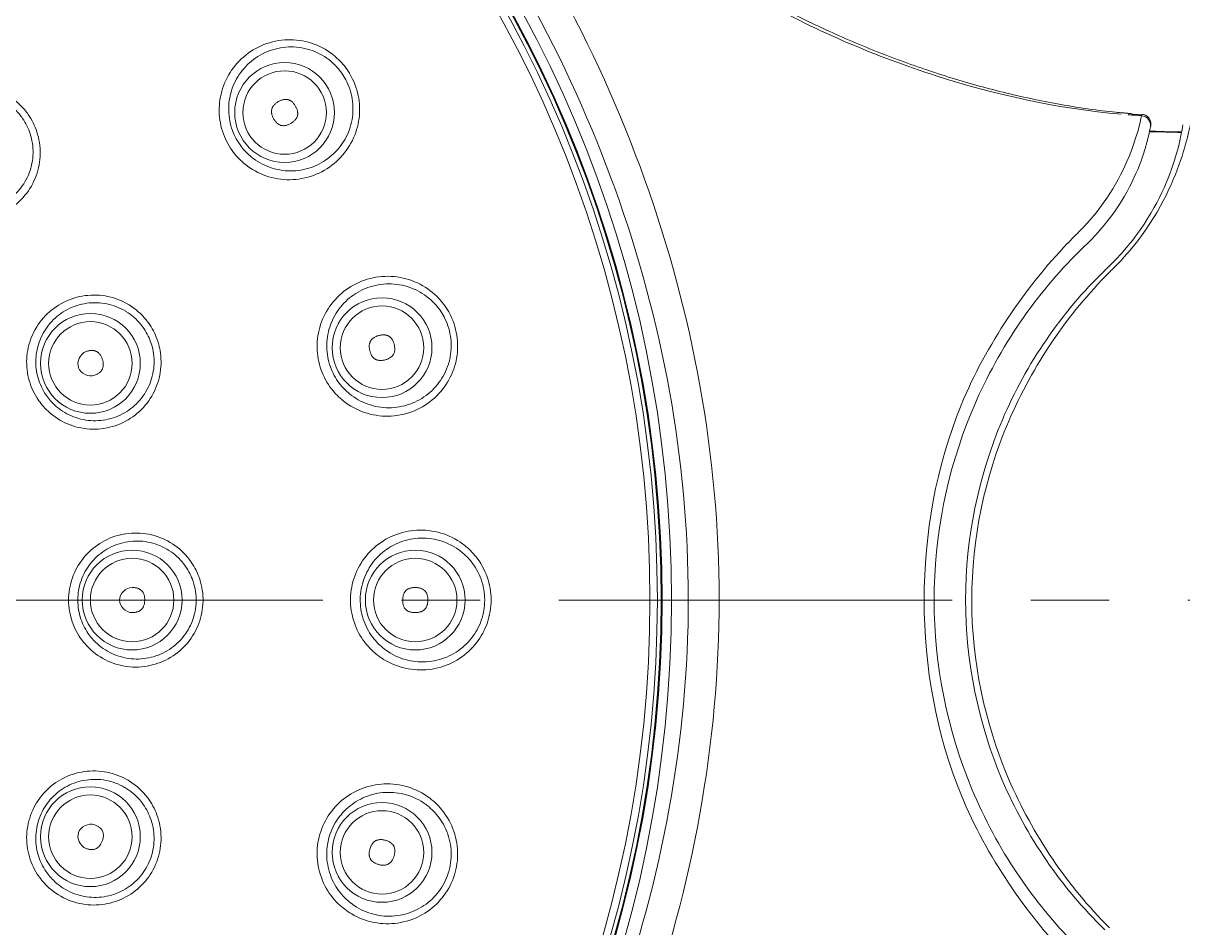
# Model space of a CAD drawing. Header units: millimetres. Extents: x 1435 to 2029, y -1230 to -810.
# Drawn here: x 1716.94 to 1753.8, y -912.44 to -883.68 of the extents above; entities that cross this region are included whole.
import ezdxf

# ---------------------------------------------------------------- set-up
doc = ezdxf.new("R2010")
doc.units = ezdxf.units.MM
doc.header["$LTSCALE"] = 10
doc.linetypes.add('CENTER', pattern=[2, 1.25, -0.25, 0.25, -0.25])
doc.layers.add('41', color=7, linetype='Continuous')
doc.layers.add('CL', color=1, linetype='CENTER')

msp = doc.modelspace()

# ---------------------------------------------------------------- linework, layer by layer
at = {"layer": '41', "color": 7, "linetype": 'Continuous', "lineweight": 5}
msp.add_line((1752.51006, -886.58711), (1752.50986, -886.59594), dxfattribs=at)
at = {"layer": '41', "color": 3, "linetype": 'Continuous', "lineweight": 5, "extrusion": (0, 0, -1)}
for centre, radius in [((-1698.40274, -902.01799), 39.1474), ((-1698.40274, -902.01799), 38.81921), ((-1698.40274, -902.01799), 38.46191), ((-1725.24953, -886.51799), 1.5866), ((-1728.34644, -893.9946), 1.5866), ((-1719.07598, -894.49355), 1.5866), ((-1720.40274, -902.01799), 1.5866), ((-1729.40274, -902.01799), 1.5866), ((-1719.07598, -909.54244), 1.5866), ((-1728.34644, -910.04138), 1.5866)]:
    msp.add_circle(centre, radius, dxfattribs=at)
at = {"layer": '41', "color": 3, "linetype": 'Continuous', "lineweight": 5}
for centre, radius in [((1698.40274, -902.01799), 38.84741), ((1725.24953, -886.51799), 1.32679), ((1728.34644, -893.9946), 1.32679), ((1719.07598, -894.49355), 1.32679), ((1720.40274, -902.01799), 1.32679), ((1729.40274, -902.01799), 1.32679), ((1719.07598, -909.54244), 1.32679), ((1728.34644, -910.04138), 1.32679)]:
    msp.add_circle(centre, radius, dxfattribs=at)
at = {"layer": '41', "color": 7, "linetype": 'Continuous', "lineweight": 5, "extrusion": (0, 0, -1)}
msp.add_circle((-1698.40274, -902.01799), 38.82819, dxfattribs=at)
at = {"layer": '41', "color": 7, "linetype": 'Continuous', "lineweight": 5}
msp.add_circle((1698.40274, -902.01799), 38.69737, dxfattribs=at)
at = {"layer": '41', "color": 3, "linetype": 'Continuous', "lineweight": 5}
for points, knots in [([(1730.13435, -927.32983), (1727.50598, -930.63116), (1724.45271, -933.46965), (1717.48903, -938.14516), (1713.66896, -939.92341), (1701.61907, -943.40742), (1692.83378, -943.15063), (1681.04048, -939.02241), (1677.27538, -937.00836), (1670.62627, -932.00246), (1667.64716, -928.93741), (1662.83208, -922.14946), (1660.92504, -918.32807), (1658.39607, -910.39283), (1657.73907, -906.19871), (1657.74274, -897.80204), (1658.41335, -893.55771), (1660.9641, -885.61714), (1662.8646, -881.82521), (1670.14191, -871.6132), (1677.08091, -866.38542), (1689.00801, -862.23172), (1693.10014, -861.48266), (1701.51783, -861.2585), (1705.66341, -861.7935), (1713.71948, -864.13161), (1717.53553, -865.91697), (1724.47376, -870.58562), (1727.56233, -873.4756), (1730.13487, -876.70681)], [0, 0, 0, 0, 0.0625, 0.0625, 0.125, 0.125, 0.25, 0.25, 0.3125, 0.3125, 0.375, 0.375, 0.4375, 0.4375, 0.5, 0.5, 0.5625, 0.5625, 0.625, 0.625, 0.75, 0.75, 0.8125, 0.8125, 0.875, 0.875, 0.9375, 0.9375, 1, 1, 1, 1]), ([(1729.36542, -877.33787), (1724.24212, -870.89578), (1717.19666, -866.14876), (1705.40494, -862.75058), (1701.3571, -862.23616), (1693.14841, -862.47134), (1689.1578, -863.20971), (1677.52705, -867.28659), (1670.7714, -872.39682), (1663.68855, -882.3734), (1661.84131, -886.07445), (1659.3653, -893.82577), (1658.71928, -897.98009), (1658.72811, -910.17906), (1661.31775, -918.32302), (1668.41489, -928.32004), (1671.2618, -931.25181), (1677.81644, -936.18764), (1681.39353, -938.10366), (1689.15107, -940.82491), (1693.15378, -941.56401), (1701.33659, -941.80004), (1705.41023, -941.2833), (1717.171, -937.89574), (1724.24173, -933.14069), (1729.36544, -926.6981)], [0, 0, 0, 0, 0.125, 0.125, 0.1875, 0.1875, 0.25, 0.25, 0.375, 0.375, 0.4375, 0.4375, 0.5, 0.5, 0.625, 0.625, 0.6875, 0.6875, 0.75, 0.75, 0.8125, 0.8125, 0.875, 0.875, 1, 1, 1, 1]), ([(1751.84082, -886.57168), (1749.8373, -886.39476), (1747.88046, -885.96597), (1744.03727, -884.73359), (1742.20983, -883.94609), (1738.72731, -882.04003), (1737.06384, -880.90704), (1734.02213, -878.37727), (1732.61395, -876.95155), (1731.43153, -875.47756)], [0, 0, 0, 0, 0.25, 0.25, 0.5, 0.5, 0.75, 0.75, 1, 1, 1, 1]), ([(1730.13477, -876.70659), (1735.7281, -883.94801), (1739.05726, -892.85078), (1739.06819, -906.55655), (1738.21649, -911.14599), (1735.14205, -919.68837), (1732.92838, -923.71265), (1730.13425, -927.33006)], [0, 0, 0, 0, 0.5, 0.5, 0.75, 0.75, 1, 1, 1, 1]), ([(1729.36544, -926.6981), (1732.0898, -923.15393), (1734.24145, -919.2375), (1737.24266, -910.90865), (1738.08695, -906.44214), (1738.07577, -893.07956), (1734.81138, -884.4226), (1729.36542, -877.33787)], [0, 0, 0, 0, 0.25, 0.25, 0.5, 0.5, 1, 1, 1, 1]), ([(1727.10464, -884.98203), (1727.22629, -885.12451), (1727.33061, -885.28398), (1727.41242, -885.45261), (1727.51888, -885.67204), (1727.58938, -885.91249), (1727.61847, -886.15406), (1727.64763, -886.39623), (1727.63604, -886.64607), (1727.58533, -886.88353), (1727.53389, -887.12444), (1727.44088, -887.35907), (1727.31442, -887.56907), (1727.18541, -887.78332), (1727.01814, -887.97772), (1726.82639, -888.13706), (1726.63132, -888.29915), (1726.40556, -888.42939), (1726.16757, -888.51712), (1725.92792, -888.60545), (1725.66916, -888.6531), (1725.41292, -888.6555), (1725.15837, -888.65788), (1724.8991, -888.61559), (1724.65749, -888.53139), (1724.42007, -888.44866), (1724.19299, -888.32306), (1723.9962, -888.16473), (1723.8602, -888.05532), (1723.73618, -887.92867), (1723.62954, -887.7901), (1723.49181, -887.61112), (1723.38046, -887.40827), (1723.30342, -887.19602), (1723.22028, -886.96698), (1723.17503, -886.72095), (1723.17087, -886.4781), (1723.16668, -886.23364), (1723.20396, -885.98582), (1723.27894, -885.75436), (1723.35519, -885.51898), (1723.47244, -885.29418), (1723.62069, -885.09751), (1723.77193, -884.89687), (1723.95951, -884.72006), (1724.16808, -884.581), (1724.37976, -884.43989), (1724.61888, -884.3338), (1724.86585, -884.27164), (1725.11357, -884.2093), (1725.37613, -884.18946), (1725.63138, -884.21452), (1725.88399, -884.23931), (1726.13659, -884.30885), (1726.36721, -884.41802), (1726.59337, -884.52507), (1726.80477, -884.67332), (1726.98282, -884.85054), (1727.02516, -884.89268), (1727.06583, -884.93658), (1727.10464, -884.98203)], [0, 0, 0, 0, 0.03980542, 0.03980542, 0.03980542, 0.09190589, 0.09190589, 0.09190589, 0.1441263, 0.1441263, 0.1441263, 0.19710633, 0.19710633, 0.19710633, 0.25117026, 0.25117026, 0.25117026, 0.30619121, 0.30619121, 0.30619121, 0.3616149, 0.3616149, 0.3616149, 0.41668199, 0.41668199, 0.41668199, 0.47078652, 0.47078652, 0.47078652, 0.50788714, 0.50788714, 0.50788714, 0.55604537, 0.55604537, 0.55604537, 0.60811363, 0.60811363, 0.60811363, 0.66051941, 0.66051941, 0.66051941, 0.71381613, 0.71381613, 0.71381613, 0.76820029, 0.76820029, 0.76820029, 0.82341237, 0.82341237, 0.82341237, 0.87881041, 0.87881041, 0.87881041, 0.93363916, 0.93363916, 0.93363916, 0.98739732, 0.98739732, 0.98739732, 1, 1, 1, 1]), ([(1726.9521, -885.11843), (1726.91724, -885.07778), (1726.88068, -885.03853), (1726.84263, -885.0009), (1726.68553, -884.84551), (1726.49944, -884.71559), (1726.30062, -884.62166), (1726.29691, -884.6199), (1726.29319, -884.61816), (1726.28947, -884.61643), (1726.08253, -884.52023), (1725.85609, -884.46004), (1725.63025, -884.4402), (1725.40239, -884.42017), (1725.16853, -884.44055), (1724.94856, -884.49883), (1724.72992, -884.55677), (1724.51885, -884.6537), (1724.33263, -884.78149), (1724.14996, -884.90684), (1723.98628, -885.06522), (1723.85485, -885.24431), (1723.72674, -885.4189), (1723.62596, -885.61774), (1723.56107, -885.82564), (1723.49761, -886.02894), (1723.46689, -886.24617), (1723.4721, -886.46043), (1723.47726, -886.67237), (1723.51779, -886.88694), (1723.59095, -887.08686), (1723.65864, -887.27181), (1723.75579, -887.44866), (1723.87562, -887.60502), (1723.96848, -887.72618), (1724.07629, -887.83709), (1724.19443, -887.9332), (1724.36594, -888.07271), (1724.56366, -888.18397), (1724.7705, -888.25827), (1724.98213, -888.3343), (1725.20931, -888.37386), (1725.43273, -888.37452), (1725.65898, -888.37519), (1725.88775, -888.33607), (1726.10021, -888.26098), (1726.31225, -888.18603), (1726.5139, -888.07321), (1726.68874, -887.9317), (1726.8612, -887.79212), (1727.01223, -887.62084), (1727.12925, -887.43129), (1727.24418, -887.24513), (1727.32934, -887.03634), (1727.37709, -886.82145), (1727.4242, -886.60947), (1727.43609, -886.38582), (1727.41101, -886.16886), (1727.38599, -885.95241), (1727.32341, -885.73664), (1727.22819, -885.53994), (1727.15501, -885.38877), (1727.06138, -885.24585), (1726.9521, -885.11843)], [0, 0, 0, 0, 0.01272815, 0.01272815, 0.01272815, 0.06602128, 0.06602128, 0.06602128, 0.06700131, 0.06700131, 0.06700131, 0.12235271, 0.12235271, 0.12235271, 0.17818762, 0.17818762, 0.17818762, 0.23366078, 0.23366078, 0.23366078, 0.28804693, 0.28804693, 0.28804693, 0.34104265, 0.34104265, 0.34104265, 0.39285748, 0.39285748, 0.39285748, 0.44411751, 0.44411751, 0.44411751, 0.49144931, 0.49144931, 0.49144931, 0.52794738, 0.52794738, 0.52794738, 0.58133711, 0.58133711, 0.58133711, 0.63597739, 0.63597739, 0.63597739, 0.69130369, 0.69130369, 0.69130369, 0.74651225, 0.74651225, 0.74651225, 0.80095672, 0.80095672, 0.80095672, 0.85441843, 0.85441843, 0.85441843, 0.90715939, 0.90715939, 0.90715939, 0.95979199, 0.95979199, 0.95979199, 1, 1, 1, 1]), ([(1717.10054, -886.58249), (1717.21668, -886.74988), (1717.3094, -886.93601), (1717.37308, -887.12932), (1717.44698, -887.35364), (1717.48341, -887.59341), (1717.47975, -887.82902), (1717.47606, -888.06625), (1717.43165, -888.30571), (1717.35051, -888.52804), (1717.26856, -888.7526), (1717.14692, -888.9658), (1716.99571, -889.15043), (1716.84316, -889.3367), (1716.65632, -889.499), (1716.45057, -889.62401), (1716.24404, -889.74949), (1716.0127, -889.84084), (1715.77575, -889.89022), (1715.53949, -889.93945), (1715.29104, -889.9483), (1715.05132, -889.91561), (1714.8136, -889.88319), (1714.57782, -889.809), (1714.36402, -889.69894), (1714.15238, -889.58999), (1713.95637, -889.44286), (1713.79259, -889.26976), (1713.68205, -889.15294), (1713.58421, -889.02263), (1713.50288, -888.88391), (1713.3899, -888.69121), (1713.30673, -888.47799), (1713.25932, -888.26004), (1713.20906, -888.02899), (1713.19774, -887.78649), (1713.2259, -887.55231), (1713.2543, -887.31624), (1713.32355, -887.08219), (1713.42771, -886.86906), (1713.53292, -886.65378), (1713.67659, -886.45396), (1713.84685, -886.28578), (1714.01842, -886.11631), (1714.22171, -885.97432), (1714.43999, -885.87157), (1714.65868, -885.76863), (1714.8985, -885.70225), (1715.13948, -885.67828), (1715.3793, -885.65443), (1715.62698, -885.67195), (1715.86158, -885.72977), (1716.09397, -885.78706), (1716.32002, -885.88552), (1716.52052, -886.01714), (1716.71904, -886.14748), (1716.89803, -886.31396), (1717.0424, -886.50271), (1717.0624, -886.52884), (1717.08179, -886.55545), (1717.10054, -886.58249)], [0, 0, 0, 0, 0.04546736, 0.04546736, 0.04546736, 0.09841513, 0.09841513, 0.09841513, 0.15172719, 0.15172719, 0.15172719, 0.2055801, 0.2055801, 0.2055801, 0.25991946, 0.25991946, 0.25991946, 0.31447622, 0.31447622, 0.31447622, 0.3688792, 0.3688792, 0.3688792, 0.42282356, 0.42282356, 0.42282356, 0.47621253, 0.47621253, 0.47621253, 0.51196039, 0.51196039, 0.51196039, 0.56192278, 0.56192278, 0.56192278, 0.61496327, 0.61496327, 0.61496327, 0.66843256, 0.66843256, 0.66843256, 0.72244895, 0.72244895, 0.72244895, 0.77688852, 0.77688852, 0.77688852, 0.83143745, 0.83143745, 0.83143745, 0.88572568, 0.88572568, 0.88572568, 0.93949768, 0.93949768, 0.93949768, 0.99273224, 0.99273224, 0.99273224, 1, 1, 1, 1]), ([(1716.91943, -886.70609), (1716.90279, -886.68206), (1716.88558, -886.65841), (1716.86784, -886.63519), (1716.74138, -886.46973), (1716.58473, -886.32369), (1716.411, -886.20916), (1716.40862, -886.20759), (1716.40624, -886.20603), (1716.40386, -886.20448), (1716.22557, -886.0881), (1716.02448, -886.00151), (1715.81802, -885.95183), (1715.60977, -885.90171), (1715.39011, -885.88767), (1715.17785, -885.91047), (1714.96489, -885.93333), (1714.75334, -885.99388), (1714.56091, -886.08668), (1714.36933, -886.17907), (1714.19135, -886.30596), (1714.04161, -886.45684), (1713.89352, -886.60606), (1713.76902, -886.78278), (1713.67834, -886.97281), (1713.58892, -887.16022), (1713.53003, -887.36558), (1713.50674, -887.57254), (1713.48373, -887.77711), (1713.49492, -887.98868), (1713.53982, -888.19025), (1713.58207, -888.3799), (1713.65513, -888.56539), (1713.7539, -888.73316), (1713.82494, -888.85382), (1713.91017, -888.96721), (1714.00636, -889.069), (1714.14896, -889.2199), (1714.31932, -889.34841), (1714.50324, -889.44405), (1714.68946, -889.54089), (1714.89474, -889.60674), (1715.10188, -889.63648), (1715.3115, -889.66658), (1715.52886, -889.66058), (1715.73589, -889.61939), (1715.94435, -889.57792), (1716.14813, -889.49966), (1716.33051, -889.39132), (1716.51284, -889.28301), (1716.6788, -889.14167), (1716.81476, -888.97886), (1716.9499, -888.81705), (1717.05909, -888.62961), (1717.13316, -888.43174), (1717.20663, -888.23549), (1717.24753, -888.02361), (1717.25208, -887.81344), (1717.25661, -887.60449), (1717.22531, -887.3915), (1717.16042, -887.1922), (1717.10446, -887.02038), (1717.02245, -886.85484), (1716.91943, -886.70609)], [0, 0, 0, 0, 0.00732656, 0.00732656, 0.00732656, 0.06026651, 0.06026651, 0.06026651, 0.0609805, 0.0609805, 0.0609805, 0.11517903, 0.11517903, 0.11517903, 0.16984908, 0.16984908, 0.16984908, 0.22468875, 0.22468875, 0.22468875, 0.27927379, 0.27927379, 0.27927379, 0.33324496, 0.33324496, 0.33324496, 0.386459, 0.386459, 0.386459, 0.43905154, 0.43905154, 0.43905154, 0.48846466, 0.48846466, 0.48846466, 0.52378808, 0.52378808, 0.52378808, 0.57656456, 0.57656456, 0.57656456, 0.63001104, 0.63001104, 0.63001104, 0.68410511, 0.68410511, 0.68410511, 0.73857072, 0.73857072, 0.73857072, 0.7930187, 0.7930187, 0.7930187, 0.84713221, 0.84713221, 0.84713221, 0.90080243, 0.90080243, 0.90080243, 0.95416153, 0.95416153, 0.95416153, 1, 1, 1, 1]), ([(1754.09097, -886.65967), (1754.04905, -886.86708), (1753.96095, -887.40749), (1753.40228, -888.9668), (1752.90827, -889.9894), (1752.07221, -890.95877)], [0, 0, 0, 0, 0.5, 0.5, 1, 1, 1, 1]), ([(1752.49336, -886.61941), (1752.49337, -886.6194), (1752.49337, -886.61939), (1752.49337, -886.61938), (1752.50085, -886.59117), (1752.50579, -886.57708), (1752.50824, -886.57718)], [0, 0, 0, 0, 0.00011742, 0.00011742, 0.00011742, 1, 1, 1, 1]), ([(1750.1414, -913.36191), (1749.46561, -912.65339), (1748.83273, -911.86615), (1747.68786, -910.14693), (1747.16341, -909.20711), (1745.96364, -906.27472), (1745.58204, -904.14962), (1745.58056, -899.89885), (1745.95552, -897.78719), (1747.16034, -894.83393), (1747.67205, -893.91604), (1748.81847, -892.18877), (1749.46507, -891.38203), (1750.14157, -890.67418)], [0, 0, 0, 0, 0.125, 0.125, 0.25, 0.25, 0.5, 0.5, 0.75, 0.75, 0.875, 0.875, 1, 1, 1, 1]), ([(1752.07221, -890.95804), (1752.0722, -890.95805), (1752.07219, -890.95807), (1752.07218, -890.95808), (1751.9157, -891.14095), (1751.7483, -891.32084), (1751.57149, -891.49459)], [0, 0, 0, 0, 0.00007792, 0.00007792, 0.00007792, 1, 1, 1, 1]), ([(1730.2272, -892.51347), (1730.34692, -892.65489), (1730.44975, -892.81294), (1730.5306, -892.98013), (1730.63752, -893.20123), (1730.70811, -893.44399), (1730.73641, -893.688), (1730.76448, -893.93004), (1730.75175, -894.17993), (1730.69974, -894.41724), (1730.64744, -894.65586), (1730.55407, -894.8882), (1730.42782, -895.09596), (1730.29949, -895.30713), (1730.1338, -895.49859), (1729.94448, -895.65561), (1729.75131, -895.81583), (1729.52835, -895.94454), (1729.29371, -896.03177), (1729.05541, -896.12035), (1728.79851, -896.16858), (1728.5441, -896.17233), (1728.28867, -896.17611), (1728.0286, -896.1351), (1727.78595, -896.05212), (1727.54559, -895.96992), (1727.31555, -895.84413), (1727.11602, -895.68479), (1726.97685, -895.57365), (1726.84995, -895.44451), (1726.74109, -895.30283), (1726.6027, -895.12274), (1726.4908, -894.91835), (1726.41368, -894.7042), (1726.33079, -894.47402), (1726.28605, -894.22638), (1726.28307, -893.98195), (1726.28009, -893.73832), (1726.31845, -893.49125), (1726.39445, -893.26072), (1726.47116, -893.02804), (1726.58822, -892.80593), (1726.73559, -892.61173), (1726.88565, -892.41397), (1727.07114, -892.23983), (1727.2768, -892.10266), (1727.48651, -891.96279), (1727.72288, -891.85756), (1727.96671, -891.79523), (1728.21362, -891.73211), (1728.47501, -891.71126), (1728.72924, -891.73472), (1728.98347, -891.75819), (1729.23769, -891.82669), (1729.47008, -891.93516), (1729.69946, -892.04223), (1729.91406, -892.19135), (1730.09487, -892.37038), (1730.141, -892.41607), (1730.18521, -892.46385), (1730.2272, -892.51347)], [0, 0, 0, 0, 0.03945315, 0.03945315, 0.03945315, 0.09195808, 0.09195808, 0.09195808, 0.14402207, 0.14402207, 0.14402207, 0.19636509, 0.19636509, 0.19636509, 0.24957437, 0.24957437, 0.24957437, 0.30388044, 0.30388044, 0.30388044, 0.35905205, 0.35905205, 0.35905205, 0.41446295, 0.41446295, 0.41446295, 0.46935536, 0.46935536, 0.46935536, 0.50735476, 0.50735476, 0.50735476, 0.55589118, 0.55589118, 0.55589118, 0.60816781, 0.60816781, 0.60816781, 0.66025692, 0.66025692, 0.66025692, 0.71282633, 0.71282633, 0.71282633, 0.76636744, 0.76636744, 0.76636744, 0.8209781, 0.8209781, 0.8209781, 0.87629984, 0.87629984, 0.87629984, 0.93163585, 0.93163585, 0.93163585, 0.98625618, 0.98625618, 0.98625618, 1, 1, 1, 1]), ([(1751.46793, -891.59737), (1750.14434, -892.92309), (1749.03648, -894.54634), (1747.49851, -898.11945), (1747.0939, -900.07123), (1747.09293, -903.9578), (1747.49767, -905.91375), (1749.03436, -909.48631), (1750.14418, -911.11302), (1751.46777, -912.43873)], [0, 0, 0, 0, 0.25, 0.25, 0.5, 0.5, 0.75, 0.75, 1, 1, 1, 1]), ([(1730.07515, -892.65655), (1730.03731, -892.61231), (1729.99749, -892.56975), (1729.95594, -892.52911), (1729.79615, -892.37282), (1729.6072, -892.24288), (1729.40565, -892.14958), (1729.40184, -892.14782), (1729.39802, -892.14606), (1729.39419, -892.14432), (1729.18586, -892.04949), (1728.95839, -891.99087), (1728.73152, -891.97269), (1728.50526, -891.95455), (1728.27321, -891.97605), (1728.05459, -892.03505), (1727.83961, -892.09307), (1727.63177, -892.18889), (1727.44782, -892.3151), (1727.26839, -892.4382), (1727.10699, -892.59344), (1726.97675, -892.76918), (1726.84959, -892.94077), (1726.74887, -893.13636), (1726.68323, -893.34104), (1726.6185, -893.54289), (1726.58624, -893.75885), (1726.58964, -893.97183), (1726.59303, -894.18502), (1726.6323, -894.4009), (1726.70437, -894.60182), (1726.77146, -894.78887), (1726.86848, -894.96752), (1726.9883, -895.12533), (1727.08284, -895.24982), (1727.19296, -895.36351), (1727.31375, -895.46171), (1727.48771, -895.60315), (1727.68832, -895.71548), (1727.89819, -895.79004), (1728.11132, -895.86576), (1728.34001, -895.90473), (1728.56512, -895.9044), (1728.79052, -895.90407), (1729.01858, -895.86438), (1729.23068, -895.78868), (1729.44035, -895.71386), (1729.64011, -895.60184), (1729.81366, -895.46126), (1729.98414, -895.32317), (1730.13385, -895.15379), (1730.25015, -894.96623), (1730.36467, -894.78153), (1730.4498, -894.5742), (1730.49781, -894.36088), (1730.54557, -894.14868), (1730.55783, -893.92472), (1730.53307, -893.70781), (1730.50809, -893.48913), (1730.44473, -893.27143), (1730.34848, -893.07355), (1730.27571, -892.92391), (1730.18301, -892.78263), (1730.07515, -892.65655)], [0, 0, 0, 0, 0.01387957, 0.01387957, 0.01387957, 0.06799317, 0.06799317, 0.06799317, 0.06900204, 0.06900204, 0.06900204, 0.12480173, 0.12480173, 0.12480173, 0.18043217, 0.18043217, 0.18043217, 0.2351086, 0.2351086, 0.2351086, 0.28841769, 0.28841769, 0.28841769, 0.34045694, 0.34045694, 0.34045694, 0.39177736, 0.39177736, 0.39177736, 0.44316164, 0.44316164, 0.44316164, 0.4909049, 0.4909049, 0.4909049, 0.52839077, 0.52839077, 0.52839077, 0.58278486, 0.58278486, 0.58278486, 0.63802571, 0.63802571, 0.63802571, 0.69332812, 0.69332812, 0.69332812, 0.74797999, 0.74797999, 0.74797999, 0.8016548, 0.8016548, 0.8016548, 0.85451298, 0.85451298, 0.85451298, 0.90710715, 0.90710715, 0.90710715, 0.96014976, 0.96014976, 0.96014976, 1, 1, 1, 1]), ([(1720.92225, -893.20847), (1721.03736, -893.36853), (1721.13095, -893.54656), (1721.19753, -893.73225), (1721.2773, -893.95473), (1721.31998, -894.19395), (1721.32218, -894.43008), (1721.32437, -894.66618), (1721.28618, -894.90565), (1721.21106, -895.12896), (1721.13547, -895.35366), (1721.02045, -895.56813), (1720.8757, -895.75513), (1720.72951, -895.94397), (1720.54902, -896.10997), (1720.3491, -896.23982), (1720.14734, -896.37087), (1719.92025, -896.4687), (1719.68649, -896.52533), (1719.45167, -896.58222), (1719.2036, -896.59908), (1718.96293, -896.57429), (1718.72275, -896.54955), (1718.48324, -896.4826), (1718.26463, -896.37871), (1718.04776, -896.27564), (1717.84541, -896.13328), (1717.67493, -895.96336), (1717.55941, -895.84823), (1717.45646, -895.7188), (1717.37024, -895.58017), (1717.2522, -895.3904), (1717.16333, -895.17908), (1717.11028, -894.96193), (1717.05423, -894.73254), (1717.03676, -894.49047), (1717.05908, -894.2557), (1717.08146, -894.02045), (1717.14438, -893.78611), (1717.24236, -893.57168), (1717.3411, -893.3556), (1717.4781, -893.15386), (1717.64195, -892.98262), (1717.80744, -892.80964), (1718.00482, -892.66306), (1718.21787, -892.55462), (1718.43266, -892.4453), (1718.66928, -892.37177), (1718.90825, -892.3401), (1719.14786, -892.30835), (1719.39649, -892.31784), (1719.63336, -892.36807), (1719.86926, -892.41809), (1720.10009, -892.50995), (1720.30622, -892.63629), (1720.51048, -892.76148), (1720.69619, -892.92406), (1720.84742, -893.11053), (1720.8733, -893.14244), (1720.89826, -893.17511), (1720.92225, -893.20847)], [0, 0, 0, 0, 0.04399261, 0.04399261, 0.04399261, 0.09693143, 0.09693143, 0.09693143, 0.14985758, 0.14985758, 0.14985758, 0.20311403, 0.20311403, 0.20311403, 0.25690163, 0.25690163, 0.25690163, 0.31119485, 0.31119485, 0.31119485, 0.36574618, 0.36574618, 0.36574618, 0.42018826, 0.42018826, 0.42018826, 0.47419939, 0.47419939, 0.47419939, 0.51050592, 0.51050592, 0.51050592, 0.56050631, 0.56050631, 0.56050631, 0.61340249, 0.61340249, 0.61340249, 0.66640288, 0.66640288, 0.66640288, 0.71981286, 0.71981286, 0.71981286, 0.77376889, 0.77376889, 0.77376889, 0.82817486, 0.82817486, 0.82817486, 0.88273416, 0.88273416, 0.88273416, 0.93707439, 0.93707439, 0.93707439, 0.99091811, 0.99091811, 0.99091811, 1, 1, 1, 1]), ([(1720.74619, -893.34122), (1720.72481, -893.31166), (1720.70256, -893.28271), (1720.6795, -893.25445), (1720.54694, -893.092), (1720.38463, -892.9504), (1720.20632, -892.84118), (1720.20335, -892.83936), (1720.20038, -892.83755), (1720.1974, -892.83574), (1720.01407, -892.72484), (1719.80892, -892.64487), (1719.59965, -892.60226), (1719.38988, -892.55955), (1719.17004, -892.55311), (1718.9586, -892.58318), (1718.74827, -892.61309), (1718.54042, -892.67991), (1718.35213, -892.77811), (1718.16601, -892.87518), (1717.99394, -893.00553), (1717.84998, -893.1588), (1717.70801, -893.30995), (1717.58959, -893.48744), (1717.50453, -893.67727), (1717.42043, -893.86498), (1717.36674, -894.06975), (1717.34815, -894.27524), (1717.32964, -894.47982), (1717.34546, -894.69058), (1717.39453, -894.89041), (1717.44095, -895.07945), (1717.51821, -895.26343), (1717.62062, -895.4289), (1717.6955, -895.54988), (1717.78481, -895.66293), (1717.88498, -895.76368), (1718.03316, -895.91272), (1718.20896, -896.03794), (1718.3975, -896.12927), (1718.58824, -896.22165), (1718.79732, -896.28194), (1719.00727, -896.30553), (1719.21849, -896.32927), (1719.43643, -896.31654), (1719.64314, -896.26864), (1719.84962, -896.22078), (1720.05056, -896.13652), (1720.22947, -896.02271), (1720.40721, -895.90964), (1720.56806, -895.76432), (1720.69865, -895.5984), (1720.82818, -895.43382), (1720.93146, -895.24447), (1720.99961, -895.04572), (1721.0674, -894.84802), (1721.10228, -894.63558), (1721.10097, -894.42601), (1721.09967, -894.21634), (1721.06208, -894.00371), (1720.99125, -893.80612), (1720.93212, -893.64119), (1720.84877, -893.48311), (1720.74619, -893.34122)], [0, 0, 0, 0, 0.00915435, 0.00915435, 0.00915435, 0.06252012, 0.06252012, 0.06252012, 0.06339601, 0.06339601, 0.06339601, 0.11811039, 0.11811039, 0.11811039, 0.17294638, 0.17294638, 0.17294638, 0.22747746, 0.22747746, 0.22747746, 0.28136392, 0.28136392, 0.28136392, 0.3344943, 0.3344943, 0.3344943, 0.38702718, 0.38702718, 0.38702718, 0.43932826, 0.43932826, 0.43932826, 0.48873363, 0.48873363, 0.48873363, 0.52464175, 0.52464175, 0.52464175, 0.57817461, 0.57817461, 0.57817461, 0.63233351, 0.63233351, 0.63233351, 0.68681953, 0.68681953, 0.68681953, 0.74124257, 0.74124257, 0.74124257, 0.79530539, 0.79530539, 0.79530539, 0.84892854, 0.84892854, 0.84892854, 0.90227026, 0.90227026, 0.90227026, 0.95564612, 0.95564612, 0.95564612, 1, 1, 1, 1]), ([(1731.04812, -900.34259), (1731.19387, -900.46899), (1731.32448, -900.61595), (1731.43308, -900.77633), (1731.5733, -900.98342), (1731.67989, -901.21845), (1731.74308, -901.46145), (1731.80504, -901.69974), (1731.82699, -901.95237), (1731.80693, -902.19799), (1731.78707, -902.44103), (1731.72558, -902.68388), (1731.62789, -902.90666), (1731.52991, -903.13009), (1731.39292, -903.33938), (1731.22855, -903.51814), (1731.06175, -903.69954), (1730.86232, -903.8544), (1730.64658, -903.97102), (1730.42648, -904.09), (1730.1835, -904.17242), (1729.93724, -904.21216), (1729.68676, -904.25258), (1729.42604, -904.24994), (1729.17641, -904.20444), (1728.92512, -904.15863), (1728.67806, -904.06806), (1728.45619, -903.93979), (1728.2998, -903.84938), (1728.15312, -903.73894), (1728.0227, -903.61303), (1727.85605, -903.45214), (1727.71264, -903.26224), (1727.60344, -903.05674), (1727.48679, -902.83724), (1727.40621, -902.59388), (1727.36908, -902.34732), (1727.33255, -902.10477), (1727.33703, -901.85239), (1727.38213, -901.61133), (1727.42694, -901.37182), (1727.51302, -901.13694), (1727.63285, -900.92569), (1727.75352, -900.71297), (1727.9116, -900.51845), (1728.09386, -900.35719), (1728.27923, -900.19316), (1728.49455, -900.0591), (1728.72231, -899.96505), (1728.95464, -899.86911), (1729.20618, -899.81218), (1729.45661, -899.79848), (1729.7107, -899.78459), (1729.97063, -899.81484), (1730.21497, -899.88694), (1730.45997, -899.95923), (1730.69613, -900.07568), (1730.90317, -900.22707), (1730.95301, -900.26352), (1731.00141, -900.30208), (1731.04812, -900.34259)], [0, 0, 0, 0, 0.04135322, 0.04135322, 0.04135322, 0.09507964, 0.09507964, 0.09507964, 0.14774464, 0.14774464, 0.14774464, 0.19983783, 0.19983783, 0.19983783, 0.25207174, 0.25207174, 0.25207174, 0.30507998, 0.30507998, 0.30507998, 0.35917509, 0.35917509, 0.35917509, 0.41421662, 0.41421662, 0.41421662, 0.46964034, 0.46964034, 0.46964034, 0.50842246, 0.50842246, 0.50842246, 0.55822834, 0.55822834, 0.55822834, 0.61154296, 0.61154296, 0.61154296, 0.66397126, 0.66397126, 0.66397126, 0.71604611, 0.71604611, 0.71604611, 0.76847424, 0.76847424, 0.76847424, 0.82180486, 0.82180486, 0.82180486, 0.876222, 0.876222, 0.876222, 0.93145311, 0.93145311, 0.93145311, 0.98684832, 0.98684832, 0.98684832, 1, 1, 1, 1]), ([(1722.24016, -900.75371), (1722.3574, -900.9124), (1722.45343, -901.08939), (1722.52254, -901.27458), (1722.60568, -901.49739), (1722.65162, -901.73787), (1722.65633, -901.97587), (1722.66102, -902.21224), (1722.62519, -902.45267), (1722.55194, -902.67726), (1722.47874, -902.90171), (1722.36618, -903.11649), (1722.22377, -903.30417), (1722.08052, -903.49295), (1721.9032, -903.65946), (1721.70645, -903.79049), (1721.5078, -903.92278), (1721.28395, -904.02252), (1721.05323, -904.08184), (1720.82033, -904.14173), (1720.57404, -904.16209), (1720.33456, -904.14132), (1720.09388, -904.12044), (1719.85343, -904.05743), (1719.63323, -903.95731), (1719.41339, -903.85736), (1719.20762, -903.7176), (1719.03345, -903.54947), (1718.9152, -903.43532), (1718.80941, -903.30645), (1718.7204, -903.16793), (1718.59854, -902.97826), (1718.50589, -902.76613), (1718.44965, -902.54741), (1718.39057, -902.31764), (1718.37021, -902.07435), (1718.39032, -901.83786), (1718.41033, -901.60252), (1718.47097, -901.36744), (1718.56704, -901.15198), (1718.66325, -900.9362), (1718.79759, -900.73419), (1718.95882, -900.56224), (1719.12123, -900.38903), (1719.31531, -900.24158), (1719.52509, -900.13156), (1719.73697, -900.02044), (1719.97063, -899.94447), (1720.20697, -899.9096), (1720.4453, -899.87443), (1720.69291, -899.88011), (1720.9294, -899.92619), (1721.16663, -899.9724), (1721.39926, -900.06057), (1721.60778, -900.18359), (1721.81554, -900.30617), (1722.00515, -900.46681), (1722.16037, -900.65228), (1722.18797, -900.68526), (1722.21459, -900.7191), (1722.24016, -900.75371)], [0, 0, 0, 0, 0.04412084, 0.04412084, 0.04412084, 0.09745212, 0.09745212, 0.09745212, 0.15040653, 0.15040653, 0.15040653, 0.20332118, 0.20332118, 0.20332118, 0.25654434, 0.25654434, 0.25654434, 0.31029107, 0.31029107, 0.31029107, 0.36455346, 0.36455346, 0.36455346, 0.41909794, 0.41909794, 0.41909794, 0.47356068, 0.47356068, 0.47356068, 0.51025121, 0.51025121, 0.51025121, 0.56079731, 0.56079731, 0.56079731, 0.61397089, 0.61397089, 0.61397089, 0.6668791, 0.6668791, 0.6668791, 0.71986149, 0.71986149, 0.71986149, 0.77323547, 0.77323547, 0.77323547, 0.82715319, 0.82715319, 0.82715319, 0.88153568, 0.88153568, 0.88153568, 0.93609777, 0.93609777, 0.93609777, 0.99046694, 0.99046694, 0.99046694, 1, 1, 1, 1]), ([(1722.06477, -900.89687), (1722.04193, -900.86631), (1722.01814, -900.83643), (1721.99349, -900.80733), (1721.85588, -900.64489), (1721.68818, -900.50456), (1721.50479, -900.39782), (1721.50355, -900.3971), (1721.50231, -900.39638), (1721.50106, -900.39566), (1721.31586, -900.28843), (1721.10958, -900.21236), (1720.89962, -900.17354), (1720.69088, -900.13495), (1720.47273, -900.13207), (1720.26309, -900.16513), (1720.05593, -900.1978), (1719.85147, -900.26642), (1719.6663, -900.3657), (1719.48368, -900.46361), (1719.31495, -900.59395), (1719.17387, -900.74661), (1719.03432, -900.89762), (1718.91813, -901.07449), (1718.83496, -901.26322), (1718.75211, -901.45124), (1718.69984, -901.65608), (1718.68259, -901.86115), (1718.66527, -902.06711), (1718.68281, -902.2789), (1718.73371, -902.47911), (1718.78224, -902.66996), (1718.86221, -902.85514), (1718.96745, -903.02103), (1719.0445, -903.14247), (1719.13612, -903.25559), (1719.2386, -903.35603), (1719.39003, -903.50443), (1719.56909, -903.62825), (1719.76068, -903.71753), (1719.95333, -903.8073), (1720.16398, -903.86467), (1720.3752, -903.8851), (1720.58608, -903.90551), (1720.80333, -903.88967), (1721.00914, -903.83881), (1721.21355, -903.7883), (1721.41224, -903.70185), (1721.58884, -903.58624), (1721.76401, -903.47157), (1721.92221, -903.32506), (1722.05013, -903.15845), (1722.17741, -902.99266), (1722.27817, -902.8024), (1722.34372, -902.60335), (1722.40934, -902.40411), (1722.44147, -902.1905), (1722.43727, -901.98058), (1722.43304, -901.76921), (1722.39185, -901.55559), (1722.31738, -901.358), (1722.25551, -901.19383), (1722.16957, -901.03708), (1722.06477, -900.89687)], [0, 0, 0, 0, 0.0096031, 0.0096031, 0.0096031, 0.06396689, 0.06396689, 0.06396689, 0.06432971, 0.06432971, 0.06432971, 0.11915851, 0.11915851, 0.11915851, 0.17365237, 0.17365237, 0.17365237, 0.22748453, 0.22748453, 0.22748453, 0.28056323, 0.28056323, 0.28056323, 0.3330656, 0.3330656, 0.3330656, 0.38537189, 0.38537189, 0.38537189, 0.43791378, 0.43791378, 0.43791378, 0.48793097, 0.48793097, 0.48793097, 0.52432635, 0.52432635, 0.52432635, 0.57852077, 0.57852077, 0.57852077, 0.63301454, 0.63301454, 0.63301454, 0.68741834, 0.68741834, 0.68741834, 0.74144781, 0.74144781, 0.74144781, 0.79504159, 0.79504159, 0.79504159, 0.84837324, 0.84837324, 0.84837324, 0.90176456, 0.90176456, 0.90176456, 0.95553485, 0.95553485, 0.95553485, 1, 1, 1, 1]), ([(1730.91799, -900.52229), (1730.87593, -900.4865), (1730.83237, -900.45248), (1730.78754, -900.42039), (1730.60308, -900.28835), (1730.39336, -900.18752), (1730.17632, -900.12571), (1730.17445, -900.12518), (1730.17259, -900.12465), (1730.17072, -900.12413), (1729.9529, -900.06278), (1729.72176, -900.03891), (1729.49635, -900.05427), (1729.27518, -900.06934), (1729.05357, -900.12255), (1728.84924, -900.21003), (1728.65005, -900.29531), (1728.46209, -900.41541), (1728.30047, -900.56156), (1728.14245, -900.70446), (1728.00556, -900.876), (1727.90114, -901.06325), (1727.7979, -901.24842), (1727.72377, -901.45382), (1727.68519, -901.6632), (1727.64644, -901.87358), (1727.64259, -902.09363), (1727.67398, -902.30528), (1727.70593, -902.52074), (1727.7753, -902.73345), (1727.87576, -902.92572), (1727.9702, -903.10646), (1728.09429, -903.27374), (1728.23865, -903.41605), (1728.35214, -903.52794), (1728.4799, -903.62639), (1728.61626, -903.70747), (1728.81073, -903.8231), (1729.0276, -903.90575), (1729.2487, -903.94912), (1729.46947, -903.99243), (1729.70052, -903.99781), (1729.92307, -903.96485), (1730.14264, -903.93232), (1730.35985, -903.86158), (1730.55705, -903.7578), (1730.75072, -903.65588), (1730.93025, -903.51933), (1731.08065, -903.35849), (1731.22897, -903.19987), (1731.35291, -903.0133), (1731.44161, -902.81369), (1731.53007, -902.61463), (1731.58586, -902.39706), (1731.60386, -902.1793), (1731.62206, -901.95923), (1731.60213, -901.73269), (1731.54597, -901.51938), (1731.48871, -901.30188), (1731.39211, -901.09177), (1731.26536, -900.90731), (1731.16722, -900.7645), (1731.04931, -900.63402), (1730.91799, -900.52229)], [0, 0, 0, 0, 0.01327018, 0.01327018, 0.01327018, 0.06862277, 0.06862277, 0.06862277, 0.06909163, 0.06909163, 0.06909163, 0.12458953, 0.12458953, 0.12458953, 0.17901635, 0.17901635, 0.17901635, 0.23205417, 0.23205417, 0.23205417, 0.28389833, 0.28389833, 0.28389833, 0.33516897, 0.33516897, 0.33516897, 0.38669643, 0.38669643, 0.38669643, 0.43917201, 0.43917201, 0.43917201, 0.4883962, 0.4883962, 0.4883962, 0.52690764, 0.52690764, 0.52690764, 0.58222343, 0.58222343, 0.58222343, 0.63744422, 0.63744422, 0.63744422, 0.69191437, 0.69191437, 0.69191437, 0.74540114, 0.74540114, 0.74540114, 0.79815375, 0.79815375, 0.79815375, 0.85077757, 0.85077757, 0.85077757, 0.90398078, 0.90398078, 0.90398078, 0.95825064, 0.95825064, 0.95825064, 1, 1, 1, 1]), ([(1720.89806, -908.31027), (1721.0198, -908.47327), (1721.11915, -908.65584), (1721.18989, -908.84706), (1721.27307, -909.07191), (1721.31852, -909.31469), (1721.32204, -909.55496), (1721.32552, -909.79279), (1721.288, -910.03477), (1721.21249, -910.26056), (1721.13749, -910.48478), (1721.02297, -910.69923), (1720.87851, -910.88618), (1720.73416, -911.07299), (1720.556, -911.23747), (1720.35881, -911.3664), (1720.16049, -911.49606), (1719.93755, -911.59332), (1719.70825, -911.65062), (1719.47673, -911.70849), (1719.23243, -911.72723), (1718.99523, -911.70561), (1718.75578, -911.68379), (1718.51699, -911.62025), (1718.29844, -911.52027), (1718.07876, -911.41978), (1717.87345, -911.27968), (1717.69967, -911.11144), (1717.58239, -910.99789), (1717.47742, -910.86992), (1717.38893, -910.73244), (1717.26502, -910.53991), (1717.17113, -910.32422), (1717.11476, -910.10174), (1717.05604, -909.86998), (1717.03656, -909.62448), (1717.05828, -909.38592), (1717.0798, -909.14957), (1717.14236, -908.91347), (1717.24078, -908.69739), (1717.3387, -908.48243), (1717.47479, -908.28137), (1717.63767, -908.1107), (1717.80077, -907.93979), (1717.99517, -907.79466), (1718.20478, -907.68688), (1718.41592, -907.57831), (1718.64822, -907.50464), (1718.88273, -907.47149), (1719.1196, -907.43801), (1719.36516, -907.44494), (1719.59944, -907.49147), (1719.83571, -907.5384), (1720.06699, -907.6269), (1720.27424, -907.7497), (1720.48217, -907.87291), (1720.67167, -908.03408), (1720.82676, -908.21997), (1720.85132, -908.24941), (1720.87511, -908.27953), (1720.89806, -908.31027)], [0, 0, 0, 0, 0.04564135, 0.04564135, 0.04564135, 0.09953578, 0.09953578, 0.09953578, 0.15287549, 0.15287549, 0.15287549, 0.20583297, 0.20583297, 0.20583297, 0.25874357, 0.25874357, 0.25874357, 0.31195682, 0.31195682, 0.31195682, 0.36569141, 0.36569141, 0.36569141, 0.41994409, 0.41994409, 0.41994409, 0.47448505, 0.47448505, 0.47448505, 0.51101103, 0.51101103, 0.51101103, 0.56249511, 0.56249511, 0.56249511, 0.61619581, 0.61619581, 0.61619581, 0.66939043, 0.66939043, 0.66939043, 0.72229942, 0.72229942, 0.72229942, 0.7752756, 0.7752756, 0.7752756, 0.82863847, 0.82863847, 0.82863847, 0.88254422, 0.88254422, 0.88254422, 0.93691845, 0.93691845, 0.93691845, 0.99147913, 0.99147913, 0.99147913, 1, 1, 1, 1]), ([(1720.71865, -908.46346), (1720.69812, -908.43642), (1720.67686, -908.40994), (1720.65491, -908.38406), (1720.51709, -908.2216), (1720.34923, -908.08121), (1720.16548, -907.97433), (1720.16466, -907.97386), (1720.16384, -907.97338), (1720.16302, -907.9729), (1719.9794, -907.86647), (1719.77493, -907.79051), (1719.5664, -907.75124), (1719.36036, -907.71243), (1719.14478, -907.70839), (1718.93706, -907.73968), (1718.7322, -907.77054), (1718.52953, -907.8366), (1718.34539, -907.93296), (1718.16323, -908.02829), (1717.99438, -908.15583), (1717.85265, -908.30564), (1717.71143, -908.45489), (1717.59337, -908.63027), (1717.50822, -908.81763), (1717.42266, -909.00587), (1717.36802, -909.21134), (1717.34871, -909.41709), (1717.3292, -909.62507), (1717.34526, -909.83908), (1717.39522, -910.04137), (1717.44333, -910.23614), (1717.52402, -910.42511), (1717.63086, -910.59418), (1717.70739, -910.71528), (1717.79833, -910.82816), (1717.90012, -910.92857), (1718.05143, -911.07783), (1718.23058, -911.20262), (1718.42267, -911.29281), (1718.61444, -911.38285), (1718.82437, -911.44089), (1719.03529, -911.46211), (1719.24476, -911.48319), (1719.46092, -911.46851), (1719.66607, -911.41895), (1719.86957, -911.36978), (1720.06777, -911.28493), (1720.24421, -911.17097), (1720.41979, -911.05758), (1720.57861, -910.91222), (1720.70721, -910.74675), (1720.83595, -910.58111), (1720.93797, -910.39067), (1721.00453, -910.19152), (1721.07155, -909.99097), (1721.10449, -909.77589), (1721.10071, -909.56474), (1721.09688, -909.35151), (1721.05551, -909.13619), (1720.98052, -908.9372), (1720.9168, -908.76812), (1720.82762, -908.60697), (1720.71865, -908.46346)], [0, 0, 0, 0, 0.00857206, 0.00857206, 0.00857206, 0.06314956, 0.06314956, 0.06314956, 0.06338969, 0.06338969, 0.06338969, 0.11787155, 0.11787155, 0.11787155, 0.17168745, 0.17168745, 0.17168745, 0.22475085, 0.22475085, 0.22475085, 0.27724371, 0.27724371, 0.27724371, 0.32954903, 0.32954903, 0.32954903, 0.38211199, 0.38211199, 0.38211199, 0.43525623, 0.43525623, 0.43525623, 0.48636258, 0.48636258, 0.48636258, 0.52273753, 0.52273753, 0.52273753, 0.57723164, 0.57723164, 0.57723164, 0.63162877, 0.63162877, 0.63162877, 0.68564808, 0.68564808, 0.68564808, 0.73923297, 0.73923297, 0.73923297, 0.79256096, 0.79256096, 0.79256096, 0.84595535, 0.84595535, 0.84595535, 0.89973371, 0.89973371, 0.89973371, 0.9540476, 0.9540476, 0.9540476, 1, 1, 1, 1]), ([(1729.97416, -908.40542), (1730.12864, -908.53814), (1730.26638, -908.69376), (1730.37952, -908.86405), (1730.51948, -909.07471), (1730.62496, -909.31353), (1730.68609, -909.56027), (1730.74597, -909.80198), (1730.76493, -910.05813), (1730.7408, -910.30679), (1730.7171, -910.55103), (1730.65119, -910.79483), (1730.54859, -911.01773), (1730.44673, -911.23904), (1730.30598, -911.44581), (1730.13824, -911.62144), (1729.96942, -911.79819), (1729.76878, -911.9482), (1729.55282, -912.0601), (1729.33319, -912.17389), (1729.09185, -912.25137), (1728.84822, -912.28706), (1728.59964, -912.32348), (1728.34196, -912.31742), (1728.09589, -912.26975), (1727.84613, -912.22137), (1727.60147, -912.12877), (1727.3821, -911.99942), (1727.22832, -911.90874), (1727.08428, -911.79873), (1726.9561, -911.6738), (1726.78707, -911.50906), (1726.64228, -911.31448), (1726.53298, -911.10403), (1726.41704, -910.8808), (1726.33806, -910.63347), (1726.30359, -910.38309), (1726.26981, -910.13764), (1726.27789, -909.88236), (1726.32751, -909.63904), (1726.3764, -909.39935), (1726.46694, -909.16462), (1726.59143, -908.95434), (1726.71555, -908.74467), (1726.87676, -908.55358), (1727.06151, -908.39616), (1727.24813, -908.23715), (1727.46374, -908.10818), (1727.69075, -908.01885), (1727.92201, -907.92785), (1728.17128, -907.8755), (1728.41858, -907.86531), (1728.67069, -907.85492), (1728.92758, -907.88807), (1729.16852, -907.96183), (1729.41232, -908.03647), (1729.64651, -908.1548), (1729.85149, -908.3073), (1729.89349, -908.33854), (1729.93442, -908.37129), (1729.97416, -908.40542)], [0, 0, 0, 0, 0.04385673, 0.04385673, 0.04385673, 0.09840348, 0.09840348, 0.09840348, 0.15182344, 0.15182344, 0.15182344, 0.20427319, 0.20427319, 0.20427319, 0.25633059, 0.25633059, 0.25633059, 0.30871543, 0.30871543, 0.30871543, 0.36199616, 0.36199616, 0.36199616, 0.41637278, 0.41637278, 0.41637278, 0.47158201, 0.47158201, 0.47158201, 0.51000783, 0.51000783, 0.51000783, 0.56096241, 0.56096241, 0.56096241, 0.61511978, 0.61511978, 0.61511978, 0.66819656, 0.66819656, 0.66819656, 0.72046144, 0.72046144, 0.72046144, 0.77255986, 0.77255986, 0.77255986, 0.82518228, 0.82518228, 0.82518228, 0.87879751, 0.87879751, 0.87879751, 0.93347178, 0.93347178, 0.93347178, 0.98881683, 0.98881683, 0.98881683, 1, 1, 1, 1]), ([(1729.84037, -908.59675), (1729.80461, -908.56674), (1729.76779, -908.53799), (1729.73005, -908.5106), (1729.5467, -908.37755), (1729.33791, -908.27522), (1729.12108, -908.21173), (1729.12042, -908.21154), (1729.11976, -908.21135), (1729.1191, -908.21115), (1728.905, -908.14871), (1728.67732, -908.12238), (1728.45428, -908.13451), (1728.23667, -908.14635), (1728.01776, -908.19513), (1727.81487, -908.27768), (1727.61685, -908.35825), (1727.42897, -908.47313), (1727.26637, -908.61404), (1727.10617, -908.75288), (1726.96637, -908.92065), (1726.85857, -909.10443), (1726.75074, -909.28828), (1726.6721, -909.49308), (1726.62925, -909.70218), (1726.58573, -909.91457), (1726.57796, -910.13724), (1726.60619, -910.35154), (1726.63509, -910.57094), (1726.70251, -910.78776), (1726.80195, -910.98394), (1726.89621, -911.16987), (1727.02146, -911.34209), (1727.16806, -911.48854), (1727.27977, -911.60014), (1727.40552, -911.69873), (1727.54002, -911.78047), (1727.73276, -911.89759), (1727.94826, -911.98242), (1728.16884, -912.02818), (1728.38704, -912.07345), (1728.61612, -912.08172), (1728.83764, -912.05191), (1729.05527, -912.02263), (1729.27142, -911.95577), (1729.46846, -911.85597), (1729.6624, -911.75773), (1729.843, -911.62487), (1729.99501, -911.46757), (1730.14609, -911.31123), (1730.27301, -911.1264), (1730.36468, -910.92831), (1730.45701, -910.72878), (1730.51613, -910.51013), (1730.53693, -910.29125), (1730.5581, -910.06842), (1730.54017, -909.83889), (1730.48529, -909.62282), (1730.42928, -909.40233), (1730.33321, -909.18935), (1730.20637, -909.00226), (1730.10393, -908.85115), (1729.97952, -908.71354), (1729.84037, -908.59675)], [0, 0, 0, 0, 0.01126823, 0.01126823, 0.01126823, 0.06676234, 0.06676234, 0.06676234, 0.06692934, 0.06692934, 0.06692934, 0.121687, 0.121687, 0.121687, 0.17509008, 0.17509008, 0.17509008, 0.22720033, 0.22720033, 0.22720033, 0.27854205, 0.27854205, 0.27854205, 0.32991654, 0.32991654, 0.32991654, 0.38212073, 0.38212073, 0.38212073, 0.43558341, 0.43558341, 0.43558341, 0.48615756, 0.48615756, 0.48615756, 0.52448653, 0.52448653, 0.52448653, 0.57980643, 0.57980643, 0.57980643, 0.63451556, 0.63451556, 0.63451556, 0.68825464, 0.68825464, 0.68825464, 0.74115123, 0.74115123, 0.74115123, 0.79373676, 0.79373676, 0.79373676, 0.84672215, 0.84672215, 0.84672215, 0.90068486, 0.90068486, 0.90068486, 0.95576417, 0.95576417, 0.95576417, 1, 1, 1, 1])]:
    msp.add_open_spline(points, degree=3, knots=knots, dxfattribs=at)
at = {"layer": '41', "color": 7, "linetype": 'Continuous', "lineweight": 5}
for points, degree, knots in [([(1751.91079, -886.53242), (1751.83075, -886.52575), (1751.18518, -886.46822), (1749.9442, -886.28092), (1748.20462, -885.9219), (1746.44775, -885.43521), (1744.70517, -884.8415), (1742.96352, -884.13437), (1741.23853, -883.31654), (1739.54701, -882.39008), (1737.90791, -881.36138), (1736.33859, -880.23778), (1734.85295, -879.02821), (1733.46373, -877.73545), (1732.54433, -876.76526), (1732.07445, -876.23604), (1732.01947, -876.17363)], 3, [0, 0, 0, 0, 0.01045152, 0.08434021, 0.1630343, 0.24036473, 0.31973282, 0.40060657, 0.48316759, 0.56691579, 0.65125113, 0.73588373, 0.8204549, 0.90453159, 0.98877539, 1, 1, 1, 1]), ([(1725.44953, -886.8644), (1725.09798, -887.06298), (1724.90312, -886.71799), (1724.70823, -886.37294), (1725.04953, -886.17158)], 2, [0, 0, 0, 0.5, 0.5, 1, 1, 1]), ([(1725.04953, -886.17158), (1725.40108, -885.973), (1725.59594, -886.31799), (1725.79084, -886.66304), (1725.44953, -886.8644)], 2, [0, 0, 0, 0.5, 0.5, 1, 1, 1]), ([(1751.9104, -890.93169), (1752.72336, -890.00718), (1753.18481, -889.04977), (1753.70029, -887.59639), (1753.77232, -887.10054), (1753.80286, -886.90912)], 3, [0, 0, 0, 0, 0.5, 0.5, 1, 1, 1, 1]), ([(1752.77695, -886.96886), (1752.77907, -886.95836), (1752.78512, -886.92617), (1752.77957, -886.96033), (1752.7857, -886.92318), (1752.78677, -886.91606), (1752.78883, -886.89875), (1752.79052, -886.85675), (1752.77992, -886.7845), (1752.73485, -886.69203), (1752.6521, -886.61741), (1752.56748, -886.57984), (1752.51822, -886.58049), (1752.50465, -886.58183)], 3, [0, 0, 0, 0, 0.17774693, 0.43304403, 0.43924393, 0.44572943, 0.46165747, 0.49717124, 0.58732352, 0.70311876, 0.83422236, 0.95532362, 1, 1, 1, 1]), ([(1753.76312, -887.13714), (1753.76422, -887.13124), (1753.76503, -887.1269), (1753.76554, -887.12416), (1753.7673, -887.11477), (1753.76566, -887.12379), (1753.76041, -887.15121)], 3, [0, 0, 0, 0, 0.22730426, 0.22730426, 0.22730426, 1, 1, 1, 1]), ([(1750.38949, -891.05368), (1749.71307, -891.74087), (1749.08548, -892.50614), (1747.96981, -894.17795), (1747.48719, -895.0754), (1746.30167, -897.9324), (1745.89746, -899.96658), (1745.89949, -904.08524), (1746.3111, -906.13304), (1747.49315, -908.97213), (1747.98844, -909.88999), (1749.10286, -911.55241), (1749.71739, -912.29999), (1750.39099, -912.98411)], 3, [0, 0, 0, 0, 0.125, 0.125, 0.25, 0.25, 0.5, 0.5, 0.75, 0.75, 0.875, 0.875, 1, 1, 1, 1]), ([(1751.32027, -912.49804), (1749.94578, -911.15924), (1748.83141, -909.54509), (1747.29906, -905.94172), (1746.89801, -903.97107), (1746.89894, -900.05839), (1747.29984, -898.09156), (1748.83363, -894.48734), (1749.94631, -892.87643), (1751.32076, -891.53773)], 3, [0, 0, 0, 0, 0.25, 0.25, 0.5, 0.5, 0.75, 0.75, 1, 1, 1, 1]), ([(1728.44997, -894.38097), (1728.059, -894.4818), (1727.96007, -894.09813), (1727.86112, -893.7144), (1728.24292, -893.60823)], 2, [0, 0, 0, 0.5, 0.5, 1, 1, 1]), ([(1728.24292, -893.60823), (1728.63388, -893.50741), (1728.73281, -893.89107), (1728.83176, -894.27481), (1728.44997, -894.38097)], 2, [0, 0, 0, 0.5, 0.5, 1, 1, 1]), ([(1718.93917, -894.11767), (1719.31986, -893.98316), (1719.45186, -894.35674), (1719.58387, -894.73039), (1719.21279, -894.86943)], 2, [0, 0, 0, 0.5, 0.5, 1, 1, 1]), ([(1720.40274, -901.61799), (1720.80648, -901.62179), (1720.80274, -902.01799), (1720.799, -902.41426), (1720.40274, -902.41799)], 2, [0, 0, 0, 0.5, 0.5, 1, 1, 1]), ([(1729.40274, -902.41799), (1728.999, -902.41419), (1729.00274, -902.01799), (1729.00648, -901.62172), (1729.40274, -901.61799)], 2, [0, 0, 0, 0.5, 0.5, 1, 1, 1]), ([(1729.40274, -901.61799), (1729.80648, -901.62179), (1729.80274, -902.01799), (1729.799, -902.41426), (1729.40274, -902.41799)], 2, [0, 0, 0, 0.5, 0.5, 1, 1, 1]), ([(1719.21279, -909.16656), (1719.59088, -909.30822), (1719.45186, -909.67924), (1719.31281, -910.05034), (1718.93917, -909.91831)], 2, [0, 0, 0, 0.5, 0.5, 1, 1, 1]), ([(1728.24292, -910.42775), (1727.85392, -910.31959), (1727.96007, -909.93786), (1728.06625, -909.55606), (1728.44997, -909.65501)], 2, [0, 0, 0, 0.5, 0.5, 1, 1, 1]), ([(1728.44997, -909.65501), (1728.83897, -909.76318), (1728.73281, -910.14491), (1728.62664, -910.52671), (1728.24292, -910.42775)], 2, [0, 0, 0, 0.5, 0.5, 1, 1, 1])]:
    msp.add_open_spline(points, degree=degree, knots=knots, dxfattribs=at)
for points, degree in [([(1752.14358, -886.55069), (1751.91311, -886.5304)], 1), ([(1752.50847, -886.59541), (1752.3437, -886.58541), (1752.17898, -886.57165)], 2), ([(1752.77658, -886.97191), (1752.73703, -887.17739), (1752.64848, -887.65532), (1752.36959, -888.3284)], 3), ([(1753.76004, -887.13582), (1753.25451, -887.13461), (1752.74778, -887.10464)], 2), ([(1752.36959, -888.3284), (1752.07944, -889.02868), (1751.56679, -889.91938), (1750.73617, -890.71228)], 3), ([(1750.73617, -890.71228), (1750.61934, -890.8238), (1750.5038, -890.93755), (1750.3897, -891.05347)], 3), ([(1751.42666, -891.43562), (1751.59744, -891.2726), (1751.75923, -891.1036), (1751.9104, -890.93169)], 3), ([(1751.32062, -891.53787), (1751.3558, -891.5036), (1751.39115, -891.46952), (1751.42666, -891.43562)], 3), ([(1718.93917, -894.11767), (1718.84077, -894.15349), (1718.68703, -894.31586), (1718.65534, -894.64665), (1718.89224, -894.87968), (1719.11438, -894.90524), (1719.21279, -894.86943)], 3), ([(1720.40274, -901.61799), (1720.29802, -901.61799), (1720.09802, -901.71799), (1719.9551, -902.01799), (1720.09802, -902.31799), (1720.29802, -902.41799), (1720.40274, -902.41799)], 3), ([(1719.21279, -909.16656), (1719.11438, -909.13074), (1718.89224, -909.15631), (1718.65534, -909.38933), (1718.68703, -909.72012), (1718.84077, -909.8825), (1718.93917, -909.91831)], 3)]:
    msp.add_open_spline(points, degree=degree, dxfattribs=at)
at = {"layer": '41', "color": 3, "linetype": 'Continuous', "lineweight": 5}
msp.add_rational_spline([(1752.07197, -886.59083), (1752.10921, -886.54576), (1752.14284, -886.55058)], [1, 0.981428286675, 0.971293398661], degree=2, dxfattribs=at)
at = {"layer": '41', "color": 7, "linetype": 'Continuous', "lineweight": 5}
msp.add_rational_spline([(1752.14284, -886.55058), (1752.16138, -886.55324), (1752.17854, -886.57109)], [0.97129364338, 0.965797748705, 0.962782753813], degree=2, dxfattribs=at)
at = {"layer": '41', "color": 3, "linetype": 'Continuous', "lineweight": 5}
for points in [[(1752.49347, -886.61966), (1752.35305, -886.61006), (1752.21263, -886.60045), (1752.07221, -886.59084)], [(1752.07221, -887.96435), (1752.34826, -887.30135), (1752.44644, -886.8218), (1752.49361, -886.61967)], [(1752.77658, -886.97191), (1752.80861, -886.8055), (1752.66534, -886.62716), (1752.49361, -886.61967)], [(1753.76, -887.15337), (1753.42167, -887.14444), (1753.08333, -887.13552), (1752.74499, -887.12659)], [(1750.49457, -890.31632), (1751.30459, -889.51915), (1751.79327, -888.63565), (1752.07221, -887.96362)], [(1750.14381, -890.67214), (1750.25934, -890.55134), (1750.3763, -890.43271), (1750.49457, -890.31632)], [(1751.57149, -891.49459), (1751.53687, -891.52861), (1751.50241, -891.56281), (1751.46811, -891.59719)]]:
    msp.add_open_spline(points, degree=3, dxfattribs=at)
at = {"layer": 'CL', "lineweight": 5}
msp.add_line((1653.96677, -902.01799), (1947.72704, -902.01799), dxfattribs=at)

doc.saveas('drawing.dxf')
